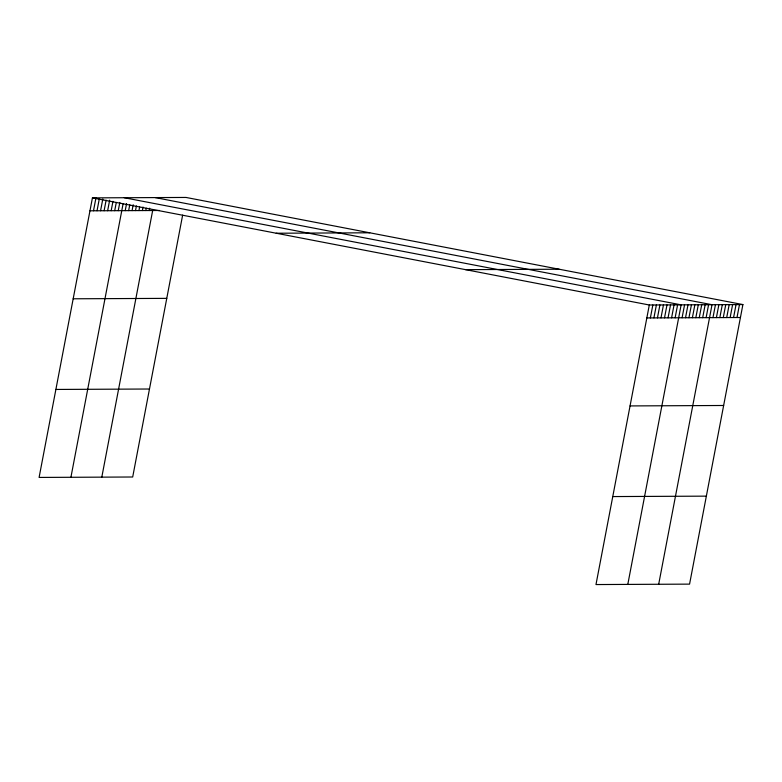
<?xml version="1.0" encoding="UTF-8"?>
<svg xmlns="http://www.w3.org/2000/svg" width="782" height="782" viewBox="0 0 782 782"><rect width="100%" height="100%" fill="white"/><g stroke="black" fill="none" stroke-linecap="round" stroke-linejoin="round"><path stroke-width="1.17" d="M742.9 304.569L649.304 305L595.982 584.555L689.568 584.125L742.9 304.569L186.018 197.445L92.432 197.875L39.1 477.431L132.696 477L182.646 215.128M93.498 210.788L95.961 197.856M97.036 210.778L99.275 199.019M100.565 210.759L102.813 198.999M104.104 210.739L106.117 200.163M107.642 210.729L109.656 200.143M111.171 210.71L112.97 201.306M114.71 210.69L116.283 202.46M118.248 210.681L119.812 202.45M70.918 477.284L123.126 203.603M125.218 210.651L126.557 203.594M128.649 210.632L129.763 204.747M132.08 210.612L133.194 204.737M135.511 210.602L136.41 205.891M138.942 210.583L139.616 207.054M142.373 210.563L143.047 207.035M145.804 210.554L146.254 208.198M149.235 210.534L149.685 208.188M101.807 477.137L152.666 210.524M650.38 317.922L652.843 304.99M653.908 317.903L656.381 304.97M657.447 317.893L659.91 304.951M660.986 317.873L663.449 304.941M664.514 317.854L666.987 304.921M668.053 317.844L670.526 304.902M671.591 317.824L674.055 304.892M675.13 317.805L677.593 304.872M627.799 584.408L681.132 304.853L124.25 197.729M682.09 317.775L684.563 304.843M685.521 317.756L687.994 304.824M688.952 317.746L691.425 304.814M692.393 317.727L694.856 304.794M695.824 317.717L698.287 304.775M699.255 317.697L701.718 304.765M702.686 317.678L705.149 304.745M706.117 317.668L708.58 304.726M658.688 584.271L712.011 304.716L155.139 197.582M712.979 317.629L715.442 304.697M716.41 317.619L718.873 304.687M719.841 317.6L722.314 304.667M723.272 317.59L725.745 304.648M726.703 317.57L729.176 304.638M730.134 317.551L732.607 304.618M733.565 317.541L736.038 304.599M736.996 317.521L739.469 304.589M89.959 210.808L159.528 210.485M276.202 233.232L369.788 232.792M465.534 269.653L559.13 269.223M73.176 298.792L166.771 298.362M646.841 317.942L740.437 317.502M55.884 389.446L149.479 389.016M630.057 405.926L723.653 405.487M612.765 496.57L706.351 496.14M92.432 197.875L649.304 305"/></g></svg>
